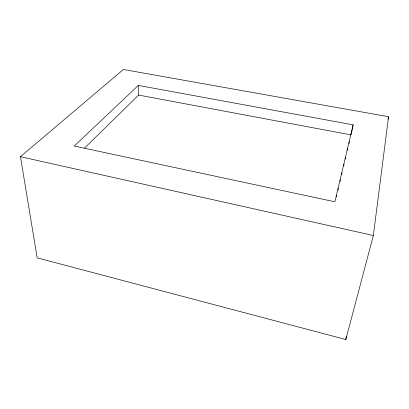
<?xml version="1.0" encoding="UTF-8"?>
<svg xmlns="http://www.w3.org/2000/svg" width="409" height="409" viewBox="0 0 409 409"><rect width="100%" height="100%" fill="white"/><g stroke="black" fill="none" stroke-linecap="round" stroke-linejoin="round"><path stroke-width="0.61" d="M373.361 235.512L388.55 116.718L123.4 69.479L20.45 156.713L37.193 257.864L345.815 339.521L373.361 235.512L20.45 156.713M345.815 339.521L346.305 336.377M353.146 124.852L334.864 201.785L74.239 146.059L138.329 85.415L353.146 124.852L351.034 134.898L138.595 95.072L84.464 148.145M336.326 197.041L336.765 195.18M337.941 190.205L338.386 188.344M340.002 181.509L340.441 179.643M341.622 174.669L342.062 172.808M343.683 165.972L344.122 164.106M345.298 159.137L345.738 157.271M347.359 150.435L347.798 148.569M348.979 143.6L349.419 141.734M387.942 119.188L388.55 116.718M138.329 85.415L138.595 95.072"/></g></svg>
